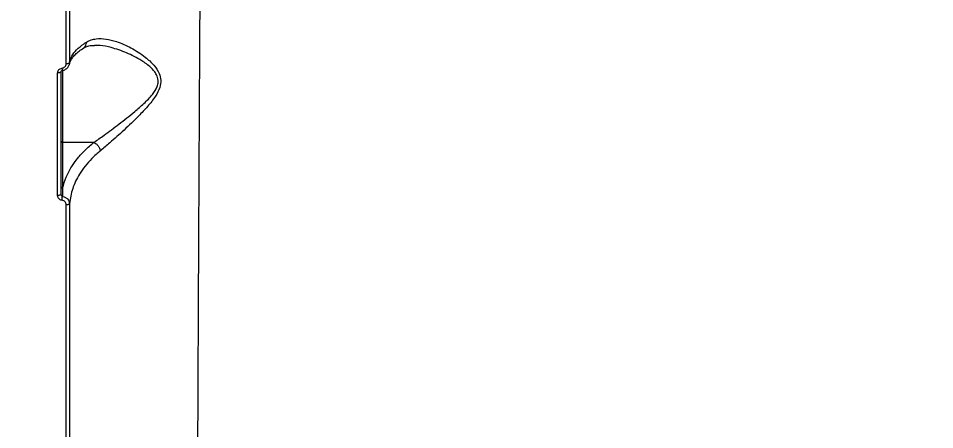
# Model space of a CAD drawing. Header units: millimetres. Extents: x -5960 to 5379, y -4374 to 3849.
# Drawn here: x 57.2 to 332.9, y -409.1 to -285.4 of the extents above; entities that cross this region are included whole.
import ezdxf

# ---------------------------------------------------------------- set-up
doc = ezdxf.new("R2010")
doc.units = ezdxf.units.MM
doc.layers.add('DiKom', color=7, linetype='Continuous', lineweight=0)
for name, color, linetype in [('DIKOM_ОБЪЕКТ', 7, 'Continuous'), ('DIKOM_РАЗМЕР_ЗОНА', 7, 'Continuous'), ('DIKOM_РАЗМЕР_ОБЪЕКТА', 7, 'Continuous')]:
    doc.layers.add(name, color=color, linetype=linetype)
doc.styles.add('style1', font='arial.ttf', dxfattribs={"width": 0.8})
doc.dimstyles.new('1-50', dxfattribs={"dimtxt": 300, "dimasz": 200, "dimexe": 100, "dimexo": 0, "dimgap": 100, "dimtad": 1, "dimtxsty": 'style1', "dimcen": 200, "dimclrd": 7, "dimclre": 7, "dimclrt": 7, "dimadec": 1, "dimazin": 2, "dimtfac": 1, "dimtmove": 0, "dimatfit": 2, "dimfxl": 0, "dimlwd": 25, "dimlwe": 18, "dimarcsym": 0})

# ---------------------------------------------------------------- blocks, each defined once
blk = doc.blocks.new('*D9')
at = {"layer": 'Defpoints', "color": 0, "transparency": 16777216}
for p in [(1597.35, 2348.89), (-3820.85, -1673.22), (-66.51, -1673.22)]:
    blk.add_point(p, dxfattribs=at)
at = {"layer": 'DiKom', "color": 7, "lineweight": 18, "transparency": 16777216}
for p, q in [((1597.35, 2348.89), (-3920.85, 2348.89)), ((-66.51, -1673.22), (-3920.85, -1673.22))]:
    blk.add_line(p, q, dxfattribs=at)
at = {"layer": 'DiKom', "color": 7, "lineweight": 25, "transparency": 16777216}
blk.add_line((-3820.85, 2148.89), (-3820.85, -1473.22), dxfattribs=at)
at = {"layer": 'DiKom', "color": 7, "transparency": 16777216}
for points in [[(-3854.19, 2148.89), (-3787.52, 2148.89), (-3820.85, 2348.89)], [(-3854.19, -1473.22), (-3787.52, -1473.22), (-3820.85, -1673.22)]]:
    blk.add_solid(points, dxfattribs=at)
at = {"layer": 'DiKom', "color": 7, "transparency": 16777216, "insert": (-4074.02, 240.95), "char_height": 300, "attachment_point": 5, "rotation": 90, "style": 'style1'}
blk.add_mtext('4050', dxfattribs=at)
blk = doc.blocks.new('*D10')
at = {"layer": 'Defpoints', "color": 0, "transparency": 16777216}
for p in [(3878.62, 405.09), (-2876.93, -459.72), (3878.62, -2693.66)]:
    blk.add_point(p, dxfattribs=at)
at = {"layer": 'DIKOM_РАЗМЕР_ОБЪЕКТА', "color": 7, "lineweight": 18, "transparency": 16777216}
for p, q in [((3878.62, 405.09), (3878.62, -2793.66)), ((-2876.93, -459.72), (-2876.93, -2793.66))]:
    blk.add_line(p, q, dxfattribs=at)
at = {"layer": 'DIKOM_РАЗМЕР_ОБЪЕКТА', "color": 7, "lineweight": 25, "transparency": 16777216}
blk.add_line((-2676.93, -2693.66), (3678.62, -2693.66), dxfattribs=at)
at = {"layer": 'DIKOM_РАЗМЕР_ОБЪЕКТА', "color": 7, "transparency": 16777216}
for points in [[(-2676.93, -2660.33), (-2676.93, -2726.99), (-2876.93, -2693.66)], [(3678.62, -2660.33), (3678.62, -2726.99), (3878.62, -2693.66)]]:
    blk.add_solid(points, dxfattribs=at)
at = {"layer": 'DIKOM_РАЗМЕР_ОБЪЕКТА', "color": 7, "transparency": 16777216, "insert": (-142.96, -2440.49), "char_height": 300, "attachment_point": 5, "style": 'style1'}
blk.add_mtext('6750', dxfattribs=at)
blk = doc.blocks.new('*D11')
at = {"layer": 'Defpoints', "color": 0, "transparency": 16777216}
for p in [(5378.62, -305.99), (-4876.93, -734.97), (5378.62, -4273.55)]:
    blk.add_point(p, dxfattribs=at)
at = {"layer": 'DIKOM_РАЗМЕР_ЗОНА', "color": 7, "lineweight": 18, "transparency": 16777216}
for p, q in [((5378.62, -305.99), (5378.62, -4373.55)), ((-4876.93, -734.97), (-4876.93, -4373.55))]:
    blk.add_line(p, q, dxfattribs=at)
at = {"layer": 'DIKOM_РАЗМЕР_ЗОНА', "color": 7, "lineweight": 25, "transparency": 16777216}
blk.add_line((-4676.93, -4273.55), (5178.62, -4273.55), dxfattribs=at)
at = {"layer": 'DIKOM_РАЗМЕР_ЗОНА', "color": 7, "transparency": 16777216}
for points in [[(-4676.93, -4240.22), (-4676.93, -4306.89), (-4876.93, -4273.55)], [(5178.62, -4240.22), (5178.62, -4306.89), (5378.62, -4273.55)]]:
    blk.add_solid(points, dxfattribs=at)
at = {"layer": 'DIKOM_РАЗМЕР_ЗОНА', "color": 7, "transparency": 16777216, "insert": (-171.55, -4020.38), "char_height": 300, "attachment_point": 5, "style": 'style1'}
blk.add_mtext('10250', dxfattribs=at)
blk = doc.blocks.new('*D12')
at = {"layer": 'Defpoints', "color": 0, "transparency": 16777216}
for p in [(1921.97, 3848.89), (-5510.19, -3173.22), (433.49, -3173.22)]:
    blk.add_point(p, dxfattribs=at)
at = {"layer": 'DIKOM_РАЗМЕР_ЗОНА', "color": 7, "lineweight": 18, "transparency": 16777216}
for p, q in [((1921.97, 3848.89), (-5610.19, 3848.89)), ((433.49, -3173.22), (-5610.19, -3173.22))]:
    blk.add_line(p, q, dxfattribs=at)
at = {"layer": 'DIKOM_РАЗМЕР_ЗОНА', "color": 7, "lineweight": 25, "transparency": 16777216}
blk.add_line((-5510.19, 3648.89), (-5510.19, -2973.22), dxfattribs=at)
at = {"layer": 'DIKOM_РАЗМЕР_ЗОНА', "color": 7, "transparency": 16777216}
for points in [[(-5543.52, 3648.89), (-5476.85, 3648.89), (-5510.19, 3848.89)], [(-5543.52, -2973.22), (-5476.85, -2973.22), (-5510.19, -3173.22)]]:
    blk.add_solid(points, dxfattribs=at)
at = {"layer": 'DIKOM_РАЗМЕР_ЗОНА', "color": 7, "transparency": 16777216, "insert": (-5763.36, 142.42), "char_height": 300, "attachment_point": 5, "rotation": 90, "style": 'style1'}
blk.add_mtext('7050', dxfattribs=at)

msp = doc.modelspace()

# ---------------------------------------------------------------- linework, layer by layer
at = {"layer": 'DIKOM_ОБЪЕКТ', "color": 7, "linetype": 'Continuous', "lineweight": 15}
for p, q in [((72.509, -299.07), (72.43, -299.368)), ((70.491, -301.039), (70.491, -322.713)), ((79.938, -322.713), (70.491, -322.713)), ((70.491, -322.713), (70.491, -336.482))]:
    msp.add_line(p, q, dxfattribs=at)
at = {"layer": 'DIKOM_ОБЪЕКТ', "color": 7, "linetype": 'Continuous', "lineweight": 15, "flags": 128}
for points in [[(69.991, -301.525), (69.972, -301.585), (69.916, -301.642), (69.824, -301.695), (69.7, -301.742), (69.549, -301.78), (69.377, -301.808), (69.191, -301.826), (68.996, -301.832)], [(69.991, -338.318), (69.972, -338.395), (69.916, -338.469), (69.824, -338.537), (69.701, -338.596), (69.55, -338.645), (69.378, -338.682), (69.192, -338.704), (68.997, -338.712)], [(72.557, -341.148), (72.529, -341.223), (72.466, -341.294), (72.372, -341.359), (72.248, -341.416), (72.1, -341.462), (71.933, -341.497), (71.753, -341.519), (71.566, -341.526)]]:
    msp.add_lwpolyline(points, dxfattribs=at)
at = {"layer": 'DIKOM_ОБЪЕКТ', "color": 7, "linetype": 'Continuous', "lineweight": 15}
for centre, radius, start, end in [((74.477, -299.952), 4.221, 186.24745, 195.76156), ((71.779, -297.821), 1.181, 259.92597, 311.72314), ((70.441, -322.262), 0.454, 188.25752, 276.36916), ((70.441, -336.031), 0.454, 188.25906, 276.36977), ((57.404, -338.1), 13.049, 351.03087, 356.14676)]:
    msp.add_arc(centre, radius, start, end, dxfattribs=at)
for points, knots in [([(113.782, -34.602), (113.714, -40.505), (113.579, -52.318), (113.386, -70.411), (113.202, -88.721), (113.024, -107.479), (112.853, -126.652), (112.687, -146.204), (112.531, -165.82), (112.377, -186.098), (112.228, -207.006), (112.083, -228.488), (111.946, -249.822), (111.819, -270.909), (111.699, -291.649), (111.588, -311.951), (111.484, -331.774), (111.387, -351.094), (111.297, -369.879), (111.214, -388.041), (111.136, -405.493), (111.065, -422.161), (110.999, -438.003), (110.939, -453.01), (110.884, -467.156), (110.834, -480.376), (110.789, -492.607), (110.747, -504.006), (110.71, -514.471), (110.677, -523.922), (110.649, -532.153), (110.626, -539.085), (110.607, -544.822), (110.598, -547.528), (110.593, -548.881)], [0, 0, 0, 0, 0.0277665, 0.0555662, 0.0833659, 0.1111324, 0.1400374, 0.1689801, 0.1979227, 0.2268277, 0.2586374, 0.2905481, 0.3225101, 0.3544717, 0.3863819, 0.4181913, 0.4498954, 0.4817, 0.5135556, 0.545411, 0.5772152, 0.6089191, 0.6405474, 0.6722758, 0.7040551, 0.7358344, 0.7675626, 0.7991908, 0.8325938, 0.8660263, 0.8994295, 0.9329431, 0.9664863, 1, 1, 1, 1]), ([(71.573, -298.984), (71.574, -291.92), (71.577, -277.794), (71.581, -256.138), (71.585, -234.2), (71.589, -219.381), (71.591, -211.971)], [0, 0, 0, 0, 0.2485963, 0.497193, 0.7485964, 1, 1, 1, 1]), ([(72.586, -211.885), (72.584, -219.196), (72.58, -233.817), (72.575, -255.627), (72.57, -277.32), (72.567, -291.575), (72.565, -298.702)], [0, 0, 0, 0, 0.2485968, 0.4971939, 0.7485971, 1, 1, 1, 1]), ([(77.669, -292.575), (78.128, -292.335), (79.045, -291.854), (80.981, -291.461), (83.521, -291.534), (87.027, -292.416), (91.071, -294.152), (94.936, -296.629), (97.892, -299.274), (99.556, -301.652), (100.153, -304.018), (99.792, -306.433), (98.338, -309.149), (96.094, -311.985), (92.851, -315.351), (88.99, -319.059), (85.052, -322.585), (82.79, -324.481), (81.858, -325.263)], [0, 0, 0, 0, 0.0404301, 0.0808829, 0.1509574, 0.2211474, 0.3139215, 0.4066919, 0.4680972, 0.518439, 0.5509396, 0.5857397, 0.6308313, 0.6892182, 0.7478307, 0.841261, 0.9345799, 1, 1, 1, 1]), ([(72.565, -298.702), (72.746, -298.063), (73.111, -296.771), (74.617, -294.869), (76.272, -293.478), (77.426, -292.733), (77.669, -292.575)], [0, 0, 0, 0, 0.2991599, 0.6039861, 0.9163481, 1, 1, 1, 1]), ([(72.615, -299.096), (72.619, -299.026), (72.64, -298.718), (72.901, -298.111), (73.432, -297.23), (74.27, -296.278), (75.384, -295.292), (76.361, -294.645), (76.838, -294.328)], [0, 0, 0, 0, 0.0575268, 0.252827, 0.4360139, 0.63073, 0.8194895, 1, 1, 1, 1]), ([(76.81, -294.352), (76.863, -294.313), (77.232, -294.043), (78.078, -293.767), (79.125, -293.533), (79.876, -293.553), (80.094, -293.559)], [0, 0, 0, 0, 0.0643691, 0.4462761, 0.8390958, 1, 1, 1, 1]), ([(76.83, -294.312), (76.838, -294.308), (77.061, -294.221), (77.367, -293.821), (77.618, -293.255), (77.671, -292.81), (77.67, -292.619), (77.669, -292.575)], [0, 0, 0, 0, 0.0145746, 0.3757191, 0.7368974, 0.9398564, 1, 1, 1, 1]), ([(79.947, -322.715), (79.948, -322.715), (80.915, -322.047), (83.342, -320.311), (87.472, -317.222), (91.569, -314.008), (95, -311.038), (97.395, -308.618), (98.892, -306.36), (99.247, -304.852), (99.235, -303.628), (98.872, -302.467), (98.023, -301.23), (96.575, -299.721), (93.812, -297.744), (89.707, -295.668), (85.48, -294.247), (82.231, -293.553), (80.654, -293.6), (80.095, -293.617)], [0, 0, 0, 0, 0.0000673, 0.0753177, 0.1815795, 0.2907913, 0.3560688, 0.4224963, 0.4705496, 0.4980818, 0.5062189, 0.5396124, 0.5664127, 0.5939842, 0.6628336, 0.7682225, 0.8762582, 0.9561855, 1, 1, 1, 1]), ([(68.996, -301.832), (68.997, -301.795), (69.002, -301.598), (69.098, -301.243), (69.38, -300.836), (69.787, -300.529), (70.117, -300.45), (70.281, -300.411)], [0, 0, 0, 0, 0.0545835, 0.2913561, 0.5278172, 0.7639664, 1, 1, 1, 1]), ([(70.281, -300.411), (70.447, -300.372), (70.778, -300.293), (71.188, -299.984), (71.471, -299.575), (71.567, -299.218), (71.572, -299.02), (71.573, -298.984)], [0, 0, 0, 0, 0.2364162, 0.4729243, 0.7098737, 0.9468339, 1, 1, 1, 1]), ([(70.413, -301.086), (70.461, -301.083), (70.806, -301.06), (71.411, -300.785), (72.108, -300.206), (72.341, -299.661), (72.457, -299.39)], [0, 0, 0, 0, 0.0513813, 0.3674705, 0.6863378, 1, 1, 1, 1]), ([(72.565, -298.702), (72.566, -298.763), (72.568, -298.888), (72.529, -299.007), (72.509, -299.07)], [0, 0, 0, 0, 0.4801232, 1, 1, 1, 1]), ([(68.997, -338.712), (68.997, -338.099), (68.997, -335.034), (68.997, -327.423), (68.997, -315.78), (68.996, -306.483), (68.996, -301.832)], [0, 0, 0, 0, 0.0507683, 0.2538475, 0.6266954, 1, 1, 1, 1]), ([(69.991, -301.525), (69.991, -307.732), (69.991, -320.157), (69.991, -332.26), (69.991, -338.318)], [0, 0, 0, 0, 0.4994499, 1, 1, 1, 1]), ([(70.002, -301.516), (70.005, -301.464), (70.01, -301.368), (70.11, -301.236), (70.243, -301.145), (70.351, -301.104), (70.409, -301.1), (70.414, -301.1)], [0, 0, 0, 0, 0.3044622, 0.5627722, 0.7816139, 0.9814008, 1, 1, 1, 1]), ([(70.491, -336.482), (70.807, -335.386), (71.444, -333.179), (73.048, -330.178), (74.988, -327.475), (77.196, -325.018), (79.006, -323.497), (79.938, -322.713)], [0, 0, 0, 0, 0.2198977, 0.4427757, 0.6236708, 0.8062562, 1, 1, 1, 1]), ([(81.858, -325.263), (80.979, -326.022), (79.28, -327.489), (77.199, -329.864), (75.116, -332.844), (73.276, -336.606), (72.799, -339.621), (72.557, -341.148)], [0, 0, 0, 0, 0.1647958, 0.3184421, 0.4735197, 0.7333104, 1, 1, 1, 1]), ([(79.938, -322.713), (79.939, -322.713), (79.942, -322.714), (79.946, -322.714), (79.947, -322.715), (79.947, -322.715)], [0, 0, 0, 0, 0.5041863, 0.912527, 1, 1, 1, 1]), ([(79.947, -322.715), (80.166, -322.849), (80.604, -323.117), (81.187, -323.749), (81.617, -324.446), (81.801, -324.965), (81.85, -325.222), (81.858, -325.263)], [0, 0, 0, 0, 0.2440039, 0.4880035, 0.7320026, 0.9570852, 1, 1, 1, 1]), ([(70.293, -340.134), (70.271, -340.131), (70.082, -340.105), (69.729, -339.981), (69.326, -339.657), (69.05, -339.215), (69.015, -338.88), (68.997, -338.712)], [0, 0, 0, 0, 0.0299117, 0.2617937, 0.5039577, 0.7520392, 1, 1, 1, 1]), ([(69.991, -338.318), (69.997, -338.396), (70.008, -338.547), (70.096, -338.75), (70.221, -338.893), (70.333, -338.954), (70.397, -338.972), (70.416, -338.976), (70.423, -338.977)], [0, 0, 0, 0, 0.2725749, 0.5325856, 0.7667413, 0.9319508, 0.9740818, 1, 1, 1, 1]), ([(70.491, -336.482), (70.483, -336.694), (70.453, -337.522), (70.436, -338.356), (70.423, -338.977)], [0, 0, 0, 0, 0.2563795, 1, 1, 1, 1]), ([(70.423, -338.977), (70.462, -338.983), (70.773, -339.029), (71.348, -339.225), (72.008, -339.719), (72.465, -340.39), (72.527, -340.896), (72.557, -341.148)], [0, 0, 0, 0, 0.0333388, 0.2664444, 0.5082665, 0.755272, 1, 1, 1, 1]), ([(71.566, -341.526), (71.549, -341.362), (71.515, -341.035), (71.244, -340.602), (70.85, -340.286), (70.503, -340.164), (70.316, -340.138), (70.293, -340.134)], [0, 0, 0, 0, 0.2478677, 0.4959062, 0.7364606, 0.967036, 1, 1, 1, 1]), ([(71.556, -422.253), (71.556, -419.368), (71.557, -410.929), (71.559, -396.495), (71.561, -378.738), (71.563, -360.445), (71.565, -347.832), (71.566, -341.526)], [0, 0, 0, 0, 0.1144546, 0.3347651, 0.5550758, 0.7775381, 1, 1, 1, 1]), ([(72.557, -341.148), (72.556, -347.38), (72.554, -359.843), (72.551, -378.042), (72.549, -395.823), (72.547, -410.338), (72.545, -418.812), (72.545, -421.691)], [0, 0, 0, 0, 0.2203109, 0.4406221, 0.6630839, 0.8855461, 1, 1, 1, 1])]:
    msp.add_open_spline(points, degree=3, knots=knots, dxfattribs=at)

# ---------------------------------------------------------------- dimensions: what is measured, and where the dimension line sits
at = {"layer": 'DiKom', "color": 3}
dim = msp.add_linear_dim(base=(-3820.852, -1673.222), p1=(1597.347, 2348.894), p2=(-66.509, -1673.222), angle=90, text='4050', dimstyle='1-50', override={"dimgap": 100}, dxfattribs=at)
dim.commit()
dim.dimension.update_dxf_attribs({"geometry": '*D9', "text_midpoint": (-3820.852, 240.949), "dimtype": 160})
at = {"layer": 'DIKOM_РАЗМЕР_ЗОНА'}
dim = msp.add_linear_dim(base=(-5510.185, -3173.222), p1=(1921.975, 3848.894), p2=(433.491, -3173.222), angle=90, text='7050', dimstyle='1-50', dxfattribs=at)
dim.commit()
dim.dimension.update_dxf_attribs({"geometry": '*D12', "text_midpoint": (-5510.185, 142.424), "dimtype": 160})
dim = msp.add_linear_dim(base=(5378.624, -4273.552), p1=(-4876.932, -734.974), p2=(5378.624, -305.987), text='10250', dimstyle='1-50', dxfattribs=at)
dim.commit()
dim.dimension.update_dxf_attribs({"geometry": '*D11', "text_midpoint": (-171.545, -4273.552), "dimtype": 160})
at = {"layer": 'DIKOM_РАЗМЕР_ОБЪЕКТА'}
dim = msp.add_linear_dim(base=(3878.624, -2693.661), p1=(-2876.932, -459.722), p2=(3878.624, 405.085), text='6750', dimstyle='1-50', dxfattribs=at)
dim.commit()
dim.dimension.update_dxf_attribs({"geometry": '*D10', "text_midpoint": (-142.96, -2693.661), "dimtype": 160})

doc.saveas('drawing.dxf')
